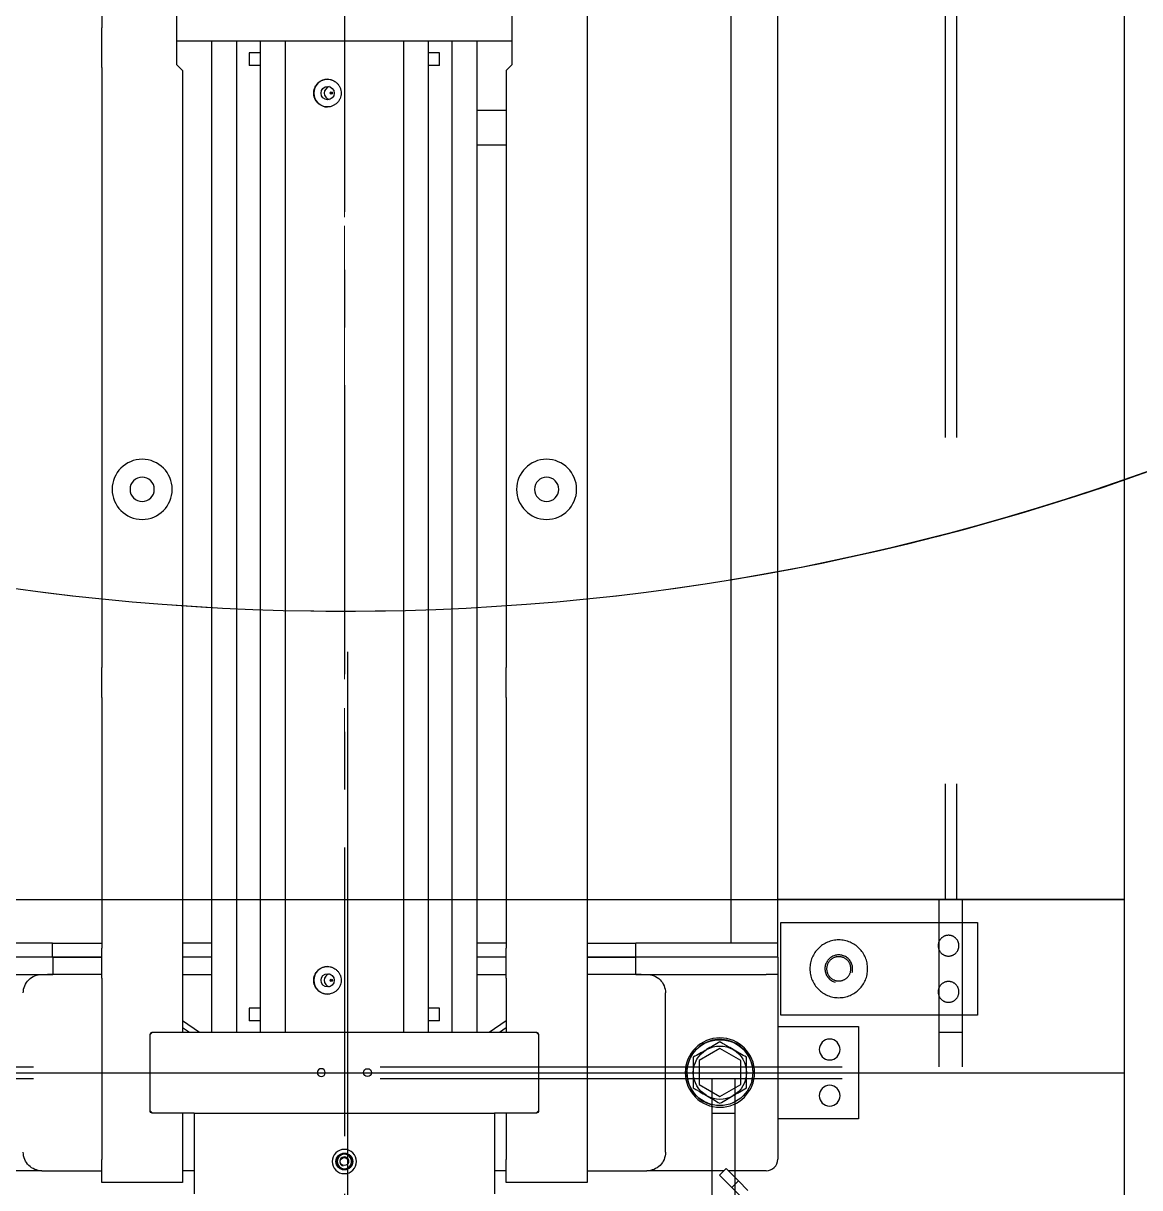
# Model space of a CAD drawing. Header units: millimetres. Extents: x 10462777 to 22643323, y 453826 to 1389191.
# Drawn here: x 11308063 to 11309029, y 594332 to 595340 of the extents above; entities that cross this region are included whole.
import ezdxf

# ---------------------------------------------------------------- set-up
doc = ezdxf.new("R2010")
doc.units = ezdxf.units.MM
doc.header["$LTSCALE"] = 200
doc.header["$MEASUREMENT"] = 0
for name, pattern in [('CENTER', [2, 1.25, -0.25, 0.25, -0.25]), ('CENTER2', [1.125, 0.75, -0.125, 0.125, -0.125]), ('DASHED', [3.5, 2, -1.5]), ('PHANTOM', [2.5, 1.25, -0.25, 0.25, -0.25, 0.25, -0.25])]:
    doc.linetypes.add(name, pattern=pattern)
doc.layers.get('0').update_dxf_attribs({"linetype": 'CONTINUOUS'})
for name, color, linetype in [('1', 1, 'CENTER'), ('2', 2, 'CONTINUOUS'), ('DV1_DEFAULT', 7, 'CONTINUOUS')]:
    doc.layers.add(name, color=color, linetype=linetype)
doc.layers.add('LAYOUT', color=8, linetype='CONTINUOUS', lineweight=25)
doc.layers.add('TOP$23', color=7, linetype='CONTINUOUS', true_color=0xffffff)

# ---------------------------------------------------------------- blocks, each defined once
blk = doc.blocks.new('r710ic')
at = {"layer": 'DV1_DEFAULT', "color": 1, "linetype": 'CENTER2', "lineweight": 0}
for p, q in [((274132.6, 104232.6), (269847.5, 104232.6)), ((269950.2, 104232.6), (274235.2, 104232.6))]:
    blk.add_line(p, q, dxfattribs=at)
at = {"layer": 'DV1_DEFAULT', "color": 7, "linetype": 'Continuous', "lineweight": 0}
blk.add_arc((272041.4, 104232.6), 2050.1, 156.2009, 202.8943, dxfattribs=at)
at = {"layer": 'LAYOUT', "color": 3}
blk.add_circle((272041.4, 104232.6), 2050.1, dxfattribs=at)
blk = doc.blocks.new('A$C7DA30AB0')
at = {"layer": 'LAYOUT', "color": 6, "linetype": 'PHANTOM'}
blk.add_circle((3030.4, 3026, 0), 2693, dxfattribs=at)

msp = doc.modelspace()

# ---------------------------------------------------------------- linework, layer by layer
at = {"ltscale": 10}
for p, q in [((11308343.66913, 594281.71124), (11308343.66913, 594796.21572)), ((11308018.66452, 594431.71124), (11308991.56045, 594431.71124))]:
    msp.add_line(p, q, dxfattribs=at)
at = {"layer": '1', "color": 23, "linetype": 'CENTER'}
msp.add_line((11308340.78353, 601826.84018, 0), (11308340.78353, 593861.87204, 0), dxfattribs=at)
at = {"layer": '2', "color": 252, "linetype": 'Continuous'}
for p, q in [((11308130.78055, 595715.18405, 0), (11308130.78055, 595336.19569, 0)), ((11308550.78652, 595715.18405, 0), (11308550.78652, 595336.19569, 0)), ((11308675.60803, 594543.85923, 0), (11308675.60803, 595716.86467, 0)), ((11308195.78147, 595324.74782, 0), (11308195.78147, 595484.75009, 0)), ((11308485.78559, 595484.75009, 0), (11308485.78559, 595324.74782, 0)), ((11308715.6086, 595401.88645, 0), (11308715.6086, 594543.85923, 0)), ((11308130.78055, 595301.99319, 0), (11308130.78055, 595336.19569, 0)), ((11308550.78652, 595336.19569, 0), (11308550.78652, 595301.99319, 0)), ((11308485.78559, 595324.74782, 0), (11308195.78147, 595324.74782, 0)), ((11308195.78147, 595304.24753, 0), (11308195.78147, 595324.74735, 0)), ((11308485.78559, 595324.74735, 0), (11308485.78559, 595304.24753, 0)), ((11308130.78055, 595301.99319, 0), (11308130.78055, 594782.48867, 0)), ((11308198.03582, 595301.99319, 0), (11308195.78147, 595304.24753, 0)), ((11308200.78154, 595299.24746, 0), (11308198.03582, 595301.99319, 0)), ((11308200.78154, 595299.24746, 0), (11308200.78154, 594782.48867, 0)), ((11308483.53125, 595301.99319, 0), (11308480.78552, 595299.24746, 0)), ((11308480.78552, 595299.24746, 0), (11308480.78552, 594782.48867, 0)), ((11308485.78559, 595304.24753, 0), (11308483.53125, 595301.99319, 0)), ((11308550.78652, 595301.99319, 0), (11308550.78652, 594782.48867, 0)), ((11308130.78055, 594756.6064, 0), (11308130.78055, 594782.48867, 0)), ((11308200.78154, 594782.48867, 0), (11308200.78154, 594756.6064, 0)), ((11308480.78552, 594756.6064, 0), (11308480.78552, 594782.48867, 0)), ((11308550.78652, 594782.48867, 0), (11308550.78652, 594756.6064, 0)), ((11308130.78055, 594756.6064, 0), (11308130.78055, 594539.45332, 0)), ((11308200.78154, 594756.6064, 0), (11308200.78154, 594539.45332, 0)), ((11308480.78552, 594756.6064, 0), (11308480.78552, 594539.45332, 0)), ((11308550.78652, 594756.6064, 0), (11308550.78652, 594539.45332, 0)), ((11308088.23091, 594543.85923, 0), (11308005.95967, 594543.85923, 0)), ((11308088.23091, 594531.85906, 0), (11308088.23091, 594543.85923, 0)), ((11308088.23091, 594543.85923, 0), (11308130.7796, 594543.85923, 0)), ((11308225.84512, 594543.85923, 0), (11308200.78381, 594543.85923, 0)), ((11308480.78422, 594543.85923, 0), (11308455.71698, 594543.85923, 0)), ((11308550.78734, 594543.85923, 0), (11308592.97563, 594543.85923, 0)), ((11308705.60845, 594543.85923, 0), (11308592.97563, 594543.85923, 0)), ((11308592.97563, 594531.85906, 0), (11308592.97563, 594543.85923, 0)), ((11308705.60845, 594543.85923, 0), (11308675.60803, 594543.85923, 0)), ((11308715.6086, 594543.85923, 0), (11308705.60845, 594543.85923, 0)), ((11308715.6086, 594543.85923, 0), (11308705.60845, 594543.85923, 0)), ((11308715.6086, 594543.85923, 0), (11308715.6086, 594531.85906, 0)), ((11308088.41117, 594531.85906, 0), (11307975.77835, 594531.85906, 0)), ((11308088.23091, 594531.85906, 0), (11308130.7796, 594531.85906, 0)), ((11308088.41117, 594531.85906, 0), (11308088.41117, 594516.85885, 0)), ((11308130.77969, 594531.85906, 0), (11308088.41117, 594531.85906, 0)), ((11308130.78055, 594513.57105, 0), (11308130.78055, 594539.45332, 0)), ((11308200.78154, 594539.45332, 0), (11308200.78154, 594513.57105, 0)), ((11308225.8476, 594531.85906, 0), (11308200.78629, 594531.85906, 0)), ((11308480.78077, 594531.85906, 0), (11308455.71947, 594531.85906, 0)), ((11308480.78552, 594513.57105, 0), (11308480.78552, 594539.45332, 0)), ((11308550.78652, 594539.45332, 0), (11308550.78652, 594513.57105, 0)), ((11308550.78734, 594531.85906, 0), (11308592.97563, 594531.85906, 0)), ((11308593.15589, 594531.85906, 0), (11308550.78738, 594531.85906, 0)), ((11308592.97563, 594531.85906, 0), (11308593.1569, 594531.85906, 0)), ((11308705.78872, 594531.85906, 0), (11308593.15589, 594531.85906, 0)), ((11308593.15589, 594516.85885, 0), (11308593.15589, 594531.85906, 0)), ((11308715.6086, 594531.85906, 0), (11308705.60845, 594531.85906, 0)), ((11308715.78886, 594531.85906, 0), (11308705.78872, 594531.85906, 0)), ((11308715.78886, 594531.85906, 0), (11308715.78886, 594516.85885, 0)), ((11307975.77835, 594516.85885, 0), (11308088.41117, 594516.85885, 0)), ((11308130.77956, 594516.85885, 0), (11308083.78095, 594516.85885, 0)), ((11308130.78055, 594513.57105, 0), (11308130.78055, 594356.73407, 0)), ((11308200.78154, 594516.85885, 0), (11308225.8444, 594516.85885, 0)), ((11308200.78154, 594513.57105, 0), (11308200.78154, 594466.83566, 0)), ((11308455.71642, 594516.85885, 0), (11308480.77927, 594516.85885, 0)), ((11308480.78552, 594513.57105, 0), (11308480.78552, 594466.83566, 0)), ((11308550.78652, 594513.57105, 0), (11308550.78652, 594356.73407, 0)), ((11308597.78611, 594516.85885, 0), (11308550.7875, 594516.85885, 0)), ((11308593.15589, 594516.85885, 0), (11308705.78872, 594516.85885, 0)), ((11308715.78886, 594516.85885, 0), (11308705.78872, 594516.85885, 0)), ((11308715.78886, 594516.85885, 0), (11308715.78886, 594356.85657, 0)), ((11308618.67293, 594362.85666, 0), (11308618.67293, 594500.85862, 0)), ((11308200.78144, 594477.05365, 0), (11308215.37332, 594466.83631, 0)), ((11308466.19375, 594466.83631, 0), (11308480.78563, 594477.05365, 0)), ((11308715.7887, 594471.85821, 0), (11308785.78985, 594471.85821, 0)), ((11308785.78985, 594471.85821, 0), (11308785.78985, 594391.85707, 0)), ((11308174.78118, 594466.83564, 0), (11308172.78115, 594464.83561, 0)), ((11308172.78115, 594464.83492, 0), (11308172.78115, 594465.14711, 0)), ((11308172.78115, 594398.87967, 0), (11308172.78115, 594464.83561, 0)), ((11308174.38117, 594466.74713, 0), (11308174.69302, 594466.74713, 0)), ((11308174.78118, 594466.83564, 0), (11308506.78589, 594466.83564, 0)), ((11308200.78121, 594470.94985, 0), (11308206.65649, 594466.83594, 0)), ((11308474.91058, 594466.83594, 0), (11308480.78586, 594470.94985, 0)), ((11308508.78592, 594464.83561, 0), (11308506.78589, 594466.83564, 0)), ((11308506.87404, 594466.74713, 0), (11308507.1859, 594466.74713, 0)), ((11308508.78592, 594465.14711, 0), (11308508.78592, 594464.83492, 0)), ((11308508.78592, 594464.83561, 0), (11308508.78592, 594398.87967, 0)), ((11308172.78115, 594398.32316, 0), (11308172.78115, 594398.87968, 0)), ((11308172.78115, 594398.87967, 0), (11308174.78118, 594396.87964, 0)), ((11308200.78154, 594396.72314, 0), (11308174.38117, 594396.72314, 0)), ((11308210.78294, 594396.87964, 0), (11308174.78118, 594396.87964, 0)), ((11308200.78154, 594396.72314, 0), (11308200.78154, 594356.73407, 0)), ((11308210.78169, 594396.87964, 0), (11308470.78538, 594396.87964, 0)), ((11308210.78169, 594396.87964, 0), (11308210.78169, 594326.87865, 0)), ((11308506.78589, 594396.87964, 0), (11308470.78413, 594396.87964, 0)), ((11308470.78538, 594396.87964, 0), (11308470.78538, 594326.87865, 0)), ((11308480.78552, 594396.72314, 0), (11308480.78552, 594356.73407, 0)), ((11308507.1859, 594396.72314, 0), (11308480.78552, 594396.72314, 0)), ((11308506.78589, 594396.87964, 0), (11308508.78592, 594398.87967, 0)), ((11308508.78592, 594398.87968, 0), (11308508.78592, 594398.32316, 0)), ((11308785.78985, 594391.85707, 0), (11308715.7887, 594391.85707, 0)), ((11308130.78055, 594336.73379, 0), (11308130.78055, 594356.73407, 0)), ((11308200.78154, 594356.73407, 0), (11308200.78154, 594336.73379, 0)), ((11308480.78552, 594336.73379, 0), (11308480.78552, 594356.73407, 0)), ((11308550.78652, 594356.73407, 0), (11308550.78652, 594336.73379, 0)), ((11308078.93794, 594346.85643, 0), (11308012.25605, 594346.85643, 0)), ((11308078.93344, 594346.85643, 0), (11308130.77956, 594346.85643, 0)), ((11308210.78169, 594346.85643, 0), (11308200.78154, 594346.85643, 0)), ((11308480.77927, 594346.85643, 0), (11308470.77913, 594346.85643, 0)), ((11308550.7875, 594346.85643, 0), (11308602.63363, 594346.85643, 0)), ((11308669.31101, 594346.85643, 0), (11308602.62913, 594346.85643, 0)), ((11308705.78872, 594346.85643, 0), (11308673.0295, 594346.85643, 0)), ((11308200.78154, 594336.73379, 0), (11308130.78055, 594336.73379, 0)), ((11308550.78652, 594336.73379, 0), (11308480.78552, 594336.73379, 0))]:
    msp.add_line(p, q, dxfattribs=at)
at = {"layer": '2', "color": 7, "linetype": 'Continuous'}
for p, q in [((11308225.8444, 595324.73138, 0), (11308225.8444, 594466.84007, 0)), ((11308247.71971, 594466.84007, 0), (11308247.71971, 595324.73138, 0)), ((11308267.845, 595324.73138, 0), (11308267.845, 594466.84007, 0)), ((11308289.72031, 594466.84007, 0), (11308289.72031, 595324.73138, 0)), ((11308391.84676, 595324.73138, 0), (11308391.84676, 594466.84007, 0)), ((11308413.72207, 594466.84007, 0), (11308413.72207, 595324.73138, 0)), ((11308433.84736, 595324.73138, 0), (11308433.84736, 594466.84007, 0)), ((11308455.72267, 594466.84007, 0), (11308455.72267, 595324.73138, 0))]:
    msp.add_line(p, q, dxfattribs=at)
at = {"layer": '2', "color": 60, "linetype": 'Continuous'}
for p, q in [((11308258.38893, 595314.74768, 0), (11308258.38893, 595303.74752, 0)), ((11308267.84497, 595314.74768, 0), (11308258.38893, 595314.74768, 0)), ((11308423.17814, 595314.74768, 0), (11308413.7221, 595314.74768, 0)), ((11308423.17814, 595303.74752, 0), (11308423.17814, 595314.74768, 0)), ((11308267.84497, 595303.74752, 0), (11308258.38893, 595303.74752, 0)), ((11308423.17814, 595303.74752, 0), (11308413.7221, 595303.74752, 0)), ((11308480.78494, 595264.69687, 0), (11308455.72326, 595264.69687, 0)), ((11308480.78494, 595234.69644, 0), (11308455.72326, 595234.69644, 0)), ((11308258.38893, 594487.73593, 0), (11308258.38893, 594476.73578, 0)), ((11308267.84497, 594487.73593, 0), (11308258.38893, 594487.73593, 0)), ((11308423.17814, 594487.73593, 0), (11308413.7221, 594487.73593, 0)), ((11308423.17814, 594476.73578, 0), (11308423.17814, 594487.73593, 0)), ((11308267.84497, 594476.73578, 0), (11308258.38893, 594476.73578, 0)), ((11308423.17814, 594476.73578, 0), (11308413.7221, 594476.73578, 0)), ((11308665.78815, 594452.64254, 0), (11308647.78789, 594442.25009, 0)), ((11308683.78841, 594442.25009, 0), (11308665.78815, 594452.64254, 0)), ((11308647.78789, 594442.25009, 0), (11308647.78789, 594421.46519, 0)), ((11308683.78841, 594421.46519, 0), (11308683.78841, 594442.25009, 0)), ((11308647.78789, 594421.46519, 0), (11308665.78815, 594411.07273, 0)), ((11308665.78815, 594411.07273, 0), (11308683.78841, 594421.46519, 0)), ((11308665.51821, 594343.05427, 0), (11308671.17515, 594348.71121, 0)), ((11308676.12496, 594332.44752, 0), (11308665.51821, 594343.05427, 0)), ((11308671.17515, 594348.71121, 0), (11308681.7819, 594338.10445, 0)), ((11308681.7819, 594338.10445, 0), (11308676.12496, 594332.44752, 0)), ((11308684.43359, 594324.1389, 0), (11308676.12496, 594332.44752, 0)), ((11308690.09052, 594329.79583, 0), (11308681.7819, 594338.10445, 0))]:
    msp.add_line(p, q, dxfattribs=at)
at = {"layer": '2', "color": 252, "linetype": 'Continuous', "extrusion": (0, 0, -1)}
for centre, radius in [((-11308165.78105, 594936.74231, 0), 26.00037), ((-11308515.78602, 594936.74231, 0), 26.00037), ((-11308165.78105, 594936.74231, 0), 10.50015), ((-11308515.78602, 594936.74231, 0), 10.50015), ((-11308665.78815, 594431.85764, 0), 30.00043), ((-11308760.7895, 594451.85792, 0), 9.00013), ((-11308320.78325, 594431.85764, 0), 3.40005), ((-11308760.7895, 594411.85736, 0), 9.00013), ((-11308340.78353, 594354.87905, 0), 10.50015), ((-11308340.78353, 594354.87905, 0), 6.25009)]:
    msp.add_circle(centre, radius, dxfattribs=at)
at = {"layer": '2', "color": 252, "linetype": 'Continuous'}
for centre, radius in [((11308665.78815, 594431.85764, 0), 28.5004), ((11308360.78382, 594431.85764, 0), 3.40005), ((11308340.78353, 594354.87905, 0), 7.25703), ((11308340.78353, 594354.87905, 0), 3.50005)]:
    msp.add_circle(centre, radius, dxfattribs=at)
at = {"layer": '2', "color": 252, "linetype": 'Continuous', "extrusion": (0, 0, -1)}
for centre, radius, start, end in [((-11308174.38117, 594465.14711, 0), 1.60002, 0, 90), ((-11308507.1859, 594465.14711, 0), 1.60002, 90, 180), ((-11308665.78815, 594431.85764, 0), 23.00033, 0, 60), ((-11308665.78815, 594431.85764, 0), 23.00033, 60, 120), ((-11308665.78815, 594431.85764, 0), 23.00033, 120, 180), ((-11308665.78815, 594431.85764, 0), 23.00033, 300, 0), ((-11308665.78815, 594431.85764, 0), 23.00033, 180, 240), ((-11308174.38117, 594398.32316, 0), 1.60002, 270, 0), ((-11308507.1859, 594398.32316, 0), 1.60002, 180, 270)]:
    msp.add_arc(centre, radius, start, end, dxfattribs=at)
at = {"layer": '2', "color": 252, "linetype": 'Continuous'}
for centre, radius, start, end in [((11308665.78815, 594431.85764, 0), 28.67341, 344.99999996, 255.00000008), ((11308665.78815, 594431.85764, 0), 23.00033, 240, 300), ((11308340.78353, 594354.87905, 0), 7.0001, 344.99999996, 255.00000008), ((11308340.78353, 594354.87905, 0), 4.00006, 344.99999996, 255.00000008), ((11308705.78872, 594356.85657, 0), 10.00014, 270, 0)]:
    msp.add_arc(centre, radius, start, end, dxfattribs=at)
at = {"layer": '2', "color": 60, "linetype": 'Continuous'}
for centre, major_axis, start_param, end_param in [((11308326.30933, 595279.74718, 0), (0, 12.00017), 0, 1.5707965973), ((11308326.30933, 595279.74718, 0), (0, 12.00017), 1.5707967653, 3.1415933696), ((11308329.09283, 595279.74718, 0), (0, 5.75008), 0.2470086118, 1.570797798), ((11308329.09283, 595279.74718, 0), (0, 5.75008), 1.5707951893, 2.8946817913), ((11308326.30933, 594511.73627, 0), (0, 12.00017), 0, 1.5707965973), ((11308326.30933, 594511.73627, 0), (0, 12.00017), 1.5707967653, 3.1415933696), ((11308329.09283, 594511.73627, 0), (0, 5.75008), 0.2470086118, 1.570797798), ((11308329.09283, 594511.73627, 0), (0, 5.75008), 1.5707951893, 2.8946817913)]:
    msp.add_ellipse(centre, major_axis=major_axis, ratio=0.9902680687, start_param=start_param, end_param=end_param, dxfattribs=at)
for centre, major_axis in [((11308326.30933, 595279.74718, 0), (0, 5.75008)), ((11308329.49004, 595279.74718, 0), (0, 1.00001)), ((11308326.30933, 594511.73627, 0), (0, 5.75008)), ((11308329.49004, 594511.73627, 0), (0, 1.00001))]:
    msp.add_ellipse(centre, major_axis=major_axis, ratio=0.9902680687, dxfattribs=at)
at = {"layer": '2', "color": 252, "linetype": 'Continuous', "extrusion": (0, 0, -1)}
for centre, major_axis, start_param, end_param in [((11308078.93344, 594500.85862, 0), (-16.0393, 0), 0, 1.5707963268), ((11308602.63363, 594500.85862, 0), (-16.0393, 0), 1.5707963268, 3.1415926536), ((11308078.93344, 594362.85666, 0), (16.0393, 0), 1.5707963268, 3.1415926536), ((11308602.63363, 594362.85666, 0), (16.0393, 0), 0, 1.5707963268)]:
    msp.add_ellipse(centre, major_axis=major_axis, ratio=0.9975640503, start_param=start_param, end_param=end_param, dxfattribs=at)
at = {"layer": '2', "color": 60, "linetype": 'Continuous'}
for points, knots in [([(11308314.24243, 595279.74718, 0), (11308314.24243, 595278.95371, 0), (11308314.31835, 595278.17363, 0), (11308314.54145, 595277.02274, 0), (11308314.63417, 595276.64233, 0), (11308314.85715, 595275.88813, 0), (11308314.98801, 595275.51343, 0), (11308315.42891, 595274.42374, 0), (11308315.78872, 595273.73474, 0), (11308316.42688, 595272.75677, 0), (11308316.65711, 595272.43888, 0), (11308317.14745, 595271.82811, 0), (11308317.40559, 595271.5374, 0), (11308318.21788, 595270.70793, 0), (11308318.80956, 595270.21142, 0), (11308319.77498, 595269.55346, 0), (11308320.10937, 595269.34937, 0), (11308320.78975, 595268.97929, 0), (11308321.48523, 595268.64482, 0), (11308322.21065, 595268.3806, 0), (11308322.95134, 595268.15204, 0), (11308323.33146, 595268.05521, 0), (11308324.47854, 595267.82383, 0), (11308325.24877, 595267.74745, 0), (11308326.41226, 595267.7468, 0), (11308326.80146, 595267.76571, 0), (11308327.58267, 595267.84298, 0), (11308327.97163, 595267.90121, 0), (11308329.11858, 595268.13099, 0), (11308329.8631, 595268.35766, 0), (11308330.94929, 595268.80865, 0), (11308331.30795, 595268.97867, 0), (11308332.00089, 595269.34996, 0), (11308332.33632, 595269.55149, 0), (11308333.31014, 595270.20262, 0), (11308333.91663, 595270.69855, 0), (11308335.03871, 595271.81809, 0), (11308335.53614, 595272.42352, 0), (11308336.19026, 595273.39759, 0), (11308336.39285, 595273.73335, 0), (11308336.76632, 595274.42756, 0), (11308336.93744, 595274.78713, 0), (11308337.39154, 595275.87681, 0), (11308337.62011, 595276.62478, 0), (11308337.85222, 595277.77883, 0), (11308337.91114, 595278.17031, 0), (11308337.98966, 595278.9582, 0), (11308338.00905, 595279.35101, 0), (11308338.00949, 595280.52615, 0), (11308337.93333, 595281.30522, 0), (11308337.70174, 595282.46713, 0), (11308337.60469, 595282.85271, 0), (11308337.37551, 595283.60458, 0), (11308337.1105, 595284.34154, 0), (11308336.77502, 595285.04915, 0), (11308336.40388, 595285.74191, 0), (11308336.19922, 595286.08265, 0), (11308335.53998, 595287.06665, 0), (11308335.04269, 595287.67078, 0), (11308334.21259, 595288.50127, 0), (11308333.92176, 595288.76538, 0), (11308333.31101, 595289.26741, 0), (11308332.99363, 595289.50303, 0), (11308332.01742, 595290.15679, 0), (11308331.33035, 595290.52597, 0), (11308330.24515, 595290.97881, 0), (11308329.87222, 595291.11332, 0), (11308329.12209, 595291.34266, 0), (11308328.74403, 595291.4381, 0), (11308327.60109, 595291.66801, 0), (11308326.82756, 595291.74661, 0), (11308325.25647, 595291.74809, 0), (11308324.4846, 595291.67085, 0), (11308323.34821, 595291.44298, 0), (11308322.9729, 595291.34822, 0), (11308322.22935, 595291.12025, 0), (11308321.86015, 595290.98641, 0), (11308320.78707, 595290.53542, 0), (11308320.1096, 595290.16738, 0), (11308319.14916, 595289.51515, 0), (11308318.8372, 595289.27994, 0), (11308318.23799, 595288.77909, 0), (11308317.95295, 595288.51553, 0), (11308317.14007, 595287.68659, 0), (11308316.65404, 595287.08334, 0), (11308316.01033, 595286.10038, 0), (11308315.81069, 595285.76006, 0), (11308315.44876, 595285.06808, 0), (11308315.12173, 595284.36122, 0), (11308314.86341, 595283.62496, 0), (11308314.6399, 595282.87375, 0), (11308314.54524, 595282.48889, 0), (11308314.31835, 595281.32523, 0), (11308314.24243, 595280.54065, 0), (11308314.24243, 595279.74718, 0)], [0, 0, 0, 0, 0.03125, 0.03125, 0.046875, 0.046875, 0.0625, 0.0625, 0.09375, 0.09375, 0.109375, 0.109375, 0.125, 0.125, 0.15625, 0.15625, 0.171875, 0.171875, 0.1875, 0.203125, 0.203125, 0.21875, 0.21875, 0.25, 0.25, 0.265625, 0.265625, 0.28125, 0.28125, 0.3125, 0.3125, 0.328125, 0.328125, 0.34375, 0.34375, 0.375, 0.375, 0.40625, 0.40625, 0.421875, 0.421875, 0.4375, 0.4375, 0.46875, 0.46875, 0.484375, 0.484375, 0.5, 0.5, 0.53125, 0.53125, 0.546875, 0.546875, 0.5625, 0.578125, 0.578125, 0.59375, 0.59375, 0.625, 0.625, 0.640625, 0.640625, 0.65625, 0.65625, 0.6875, 0.6875, 0.703125, 0.703125, 0.71875, 0.71875, 0.75, 0.75, 0.78125, 0.78125, 0.796875, 0.796875, 0.8125, 0.8125, 0.84375, 0.84375, 0.859375, 0.859375, 0.875, 0.875, 0.90625, 0.90625, 0.921875, 0.921875, 0.9375, 0.953125, 0.953125, 0.96875, 0.96875, 1, 1, 1, 1]), ([(11308329.59764, 595279.99789, 0), (11308329.6091, 595280.04287, 0), (11308329.62364, 595280.08704, 0), (11308329.69057, 595280.25124, 0), (11308329.76364, 595280.36214, 0), (11308329.90246, 595280.50305, 0), (11308329.95573, 595280.54679, 0), (11308330.01281, 595280.58457, 0)], [0, 0, 0, 0, 0.1888836326, 0.1888836326, 0.7198111119, 0.7198111119, 1, 1, 1, 1]), ([(11308330.00544, 595278.91472, 0), (11308329.95114, 595278.95137, 0), (11308329.90038, 595278.99342, 0), (11308329.76365, 595279.13222, 0), (11308329.69057, 595279.24315, 0), (11308329.62691, 595279.39932, 0), (11308329.61461, 595279.43513, 0), (11308329.60434, 595279.47151, 0)], [0, 0, 0, 0, 0.281369087, 0.281369087, 0.8385529706, 0.8385529706, 1, 1, 1, 1]), ([(11308314.24243, 594511.73627, 0), (11308314.24243, 594510.9428, 0), (11308314.31835, 594510.16272, 0), (11308314.54145, 594509.01183, 0), (11308314.63417, 594508.63143, 0), (11308314.85715, 594507.87722, 0), (11308314.98801, 594507.50252, 0), (11308315.42891, 594506.41283, 0), (11308315.78872, 594505.72383, 0), (11308316.42688, 594504.74586, 0), (11308316.65711, 594504.42797, 0), (11308317.14745, 594503.8172, 0), (11308317.40559, 594503.52649, 0), (11308318.21788, 594502.69702, 0), (11308318.80956, 594502.20051, 0), (11308319.77498, 594501.54255, 0), (11308320.10937, 594501.33846, 0), (11308320.78975, 594500.96838, 0), (11308321.48523, 594500.63391, 0), (11308322.21065, 594500.36969, 0), (11308322.95134, 594500.14113, 0), (11308323.33146, 594500.0443, 0), (11308324.47854, 594499.81292, 0), (11308325.24877, 594499.73654, 0), (11308326.41226, 594499.73589, 0), (11308326.80146, 594499.7548, 0), (11308327.58267, 594499.83207, 0), (11308327.97163, 594499.8903, 0), (11308329.11858, 594500.12008, 0), (11308329.8631, 594500.34675, 0), (11308330.94929, 594500.79774, 0), (11308331.30795, 594500.96776, 0), (11308332.00089, 594501.33906, 0), (11308332.33632, 594501.54058, 0), (11308333.31014, 594502.19171, 0), (11308333.91663, 594502.68764, 0), (11308335.03871, 594503.80718, 0), (11308335.53614, 594504.41261, 0), (11308336.19026, 594505.38668, 0), (11308336.39285, 594505.72244, 0), (11308336.76632, 594506.41665, 0), (11308336.93744, 594506.77622, 0), (11308337.39154, 594507.8659, 0), (11308337.62011, 594508.61387, 0), (11308337.85222, 594509.76792, 0), (11308337.91114, 594510.1594, 0), (11308337.98966, 594510.94729, 0), (11308338.00905, 594511.3401, 0), (11308338.00949, 594512.51524, 0), (11308337.93333, 594513.29431, 0), (11308337.70174, 594514.45622, 0), (11308337.60469, 594514.8418, 0), (11308337.37551, 594515.59367, 0), (11308337.1105, 594516.33063, 0), (11308336.77502, 594517.03824, 0), (11308336.40388, 594517.731, 0), (11308336.19922, 594518.07174, 0), (11308335.53998, 594519.05574, 0), (11308335.04269, 594519.65987, 0), (11308334.21259, 594520.49036, 0), (11308333.92176, 594520.75447, 0), (11308333.31101, 594521.2565, 0), (11308332.99363, 594521.49212, 0), (11308332.01742, 594522.14588, 0), (11308331.33035, 594522.51506, 0), (11308330.24515, 594522.9679, 0), (11308329.87222, 594523.10241, 0), (11308329.12209, 594523.33175, 0), (11308328.74403, 594523.42719, 0), (11308327.60109, 594523.6571, 0), (11308326.82756, 594523.7357, 0), (11308325.25647, 594523.73718, 0), (11308324.4846, 594523.65994, 0), (11308323.34821, 594523.43207, 0), (11308322.9729, 594523.33731, 0), (11308322.22935, 594523.10935, 0), (11308321.86015, 594522.97551, 0), (11308320.78707, 594522.52451, 0), (11308320.1096, 594522.15647, 0), (11308319.14916, 594521.50425, 0), (11308318.8372, 594521.26903, 0), (11308318.23799, 594520.76818, 0), (11308317.95295, 594520.50462, 0), (11308317.14007, 594519.67568, 0), (11308316.65404, 594519.07243, 0), (11308316.01033, 594518.08948, 0), (11308315.81069, 594517.74915, 0), (11308315.44876, 594517.05717, 0), (11308315.12173, 594516.35031, 0), (11308314.86341, 594515.61405, 0), (11308314.6399, 594514.86284, 0), (11308314.54524, 594514.47798, 0), (11308314.31835, 594513.31432, 0), (11308314.24243, 594512.52974, 0), (11308314.24243, 594511.73627, 0)], [0, 0, 0, 0, 0.03125, 0.03125, 0.046875, 0.046875, 0.0625, 0.0625, 0.09375, 0.09375, 0.109375, 0.109375, 0.125, 0.125, 0.15625, 0.15625, 0.171875, 0.171875, 0.1875, 0.203125, 0.203125, 0.21875, 0.21875, 0.25, 0.25, 0.265625, 0.265625, 0.28125, 0.28125, 0.3125, 0.3125, 0.328125, 0.328125, 0.34375, 0.34375, 0.375, 0.375, 0.40625, 0.40625, 0.421875, 0.421875, 0.4375, 0.4375, 0.46875, 0.46875, 0.484375, 0.484375, 0.5, 0.5, 0.53125, 0.53125, 0.546875, 0.546875, 0.5625, 0.578125, 0.578125, 0.59375, 0.59375, 0.625, 0.625, 0.640625, 0.640625, 0.65625, 0.65625, 0.6875, 0.6875, 0.703125, 0.703125, 0.71875, 0.71875, 0.75, 0.75, 0.78125, 0.78125, 0.796875, 0.796875, 0.8125, 0.8125, 0.84375, 0.84375, 0.859375, 0.859375, 0.875, 0.875, 0.90625, 0.90625, 0.921875, 0.921875, 0.9375, 0.953125, 0.953125, 0.96875, 0.96875, 1, 1, 1, 1]), ([(11308329.59764, 594511.98698, 0), (11308329.6091, 594512.03196, 0), (11308329.62364, 594512.07613, 0), (11308329.69057, 594512.24033, 0), (11308329.76364, 594512.35123, 0), (11308329.90246, 594512.49215, 0), (11308329.95573, 594512.53588, 0), (11308330.01281, 594512.57366, 0)], [0, 0, 0, 0, 0.1888836326, 0.1888836326, 0.7198111119, 0.7198111119, 1, 1, 1, 1]), ([(11308330.00544, 594510.90381, 0), (11308329.95114, 594510.94046, 0), (11308329.90038, 594510.98251, 0), (11308329.76365, 594511.12131, 0), (11308329.69057, 594511.23224, 0), (11308329.62691, 594511.38841, 0), (11308329.61461, 594511.42422, 0), (11308329.60434, 594511.4606, 0)], [0, 0, 0, 0, 0.281369087, 0.281369087, 0.8385529707, 0.8385529707, 1, 1, 1, 1])]:
    msp.add_open_spline(points, degree=3, knots=knots, dxfattribs=at)
for points, degree in [([(11308329.62475, 595279.47396, 0), (11308329.5616, 595279.60036, 0), (11308329.57601, 595279.74821, 0)], 2), ([(11308329.57601, 595279.74821, 0), (11308329.62335, 595279.99689, 0)], 1), ([(11308329.62475, 594511.46305, 0), (11308329.5616, 594511.58945, 0), (11308329.57601, 594511.7373, 0)], 2), ([(11308329.57601, 594511.7373, 0), (11308329.62335, 594511.98598, 0)], 1)]:
    msp.add_open_spline(points, degree=degree, dxfattribs=at)
at = {"layer": '2', "color": 252, "linetype": 'Continuous'}
for points, knots in [([(11308654.28799, 594451.77651, 0), (11308653.8, 594451.49477, 0), (11308653.30957, 594451.21162, 0), (11308652.33327, 594450.64795, 0), (11308651.84681, 594450.36709, 0), (11308650.39229, 594449.52733, 0), (11308649.4291, 594448.97123, 0), (11308646.55664, 594447.31281, 0), (11308644.6644, 594446.22033, 0), (11308642.78782, 594445.13688, 0)], [0, 0, 0, 0, 0.125, 0.125, 0.25, 0.25, 0.5, 0.5, 1, 1, 1, 1]), ([(11308665.78815, 594458.41613, 0), (11308663.90687, 594457.32997, 0), (11308662.01185, 594456.23588, 0), (11308658.1822, 594454.02483, 0), (11308656.24727, 594452.9077, 0), (11308654.28799, 594451.77651, 0)], [0, 0, 0, 0, 0.5, 0.5, 1, 1, 1, 1]), ([(11308677.28831, 594451.77651, 0), (11308675.34351, 594452.89934, 0), (11308673.41275, 594454.01406, 0), (11308670.5345, 594455.67582, 0), (11308669.57803, 594456.22804, 0), (11308667.67011, 594457.32958, 0), (11308666.72408, 594457.87577, 0), (11308665.78815, 594458.41613, 0)], [0, 0, 0, 0, 0.5, 0.5, 0.75, 0.75, 1, 1, 1, 1]), ([(11308688.78848, 594445.13688, 0), (11308686.92863, 594446.21067, 0), (11308685.04497, 594447.2982, 0), (11308682.1658, 594448.96049, 0), (11308681.19708, 594449.51978, 0), (11308679.2387, 594450.65045, 0), (11308678.26139, 594451.2147, 0), (11308677.28831, 594451.77651, 0)], [0, 0, 0, 0, 0.5, 0.5, 0.75, 0.75, 1, 1, 1, 1]), ([(11308642.78782, 594445.13688, 0), (11308642.78782, 594442.96457, 0), (11308642.78782, 594440.77639, 0), (11308642.78782, 594436.35429, 0), (11308642.78782, 594434.12003, 0), (11308642.78782, 594431.85764, 0)], [0, 0, 0, 0, 0.5, 0.5, 1, 1, 1, 1]), ([(11308688.78848, 594431.85764, 0), (11308688.78848, 594432.42112, 0), (11308688.78848, 594432.98742, 0), (11308688.78848, 594434.11476, 0), (11308688.78848, 594434.67647, 0), (11308688.78848, 594436.356, 0), (11308688.78848, 594437.4682, 0), (11308688.78848, 594440.78503, 0), (11308688.78848, 594442.97, 0), (11308688.78848, 594445.13688, 0)], [0, 0, 0, 0, 0.125, 0.125, 0.25, 0.25, 0.5, 0.5, 1, 1, 1, 1]), ([(11308642.78782, 594431.85764, 0), (11308642.78782, 594431.29416, 0), (11308642.78782, 594430.72786, 0), (11308642.78782, 594429.60052, 0), (11308642.78782, 594429.03881, 0), (11308642.78782, 594427.35928, 0), (11308642.78782, 594426.24708, 0), (11308642.78782, 594422.93024, 0), (11308642.78782, 594420.74528, 0), (11308642.78782, 594418.57839, 0)], [0, 0, 0, 0, 0.125, 0.125, 0.25, 0.25, 0.5, 0.5, 1, 1, 1, 1]), ([(11308688.78848, 594418.57839, 0), (11308688.78848, 594420.75071, 0), (11308688.78848, 594422.93888, 0), (11308688.78848, 594427.36099, 0), (11308688.78848, 594429.59525, 0), (11308688.78848, 594431.85764, 0)], [0, 0, 0, 0, 0.5, 0.5, 1, 1, 1, 1]), ([(11308642.78782, 594418.57839, 0), (11308643.72375, 594418.03804, 0), (11308644.66978, 594417.49185, 0), (11308646.5777, 594416.39031, 0), (11308647.53418, 594415.83809, 0), (11308650.41242, 594414.17633, 0), (11308652.34318, 594413.0616, 0), (11308654.28799, 594411.93877, 0)], [0, 0, 0, 0, 0.25, 0.25, 0.5, 0.5, 1, 1, 1, 1]), ([(11308654.28799, 594411.93877, 0), (11308655.26106, 594411.37697, 0), (11308656.23837, 594410.81271, 0), (11308658.19675, 594409.68204, 0), (11308659.16547, 594409.12275, 0), (11308662.04465, 594407.46046, 0), (11308663.9283, 594406.37293, 0), (11308665.78815, 594405.29915, 0)], [0, 0, 0, 0, 0.25, 0.25, 0.5, 0.5, 1, 1, 1, 1]), ([(11308665.78815, 594405.29915, 0), (11308667.66943, 594406.38531, 0), (11308669.56444, 594407.47939, 0), (11308673.3941, 594409.69045, 0), (11308675.32903, 594410.80758, 0), (11308677.28831, 594411.93877, 0)], [0, 0, 0, 0, 0.5, 0.5, 1, 1, 1, 1]), ([(11308677.28831, 594411.93877, 0), (11308677.7763, 594412.22051, 0), (11308678.26673, 594412.50366, 0), (11308679.24303, 594413.06733, 0), (11308679.72949, 594413.34819, 0), (11308681.18401, 594414.18795, 0), (11308682.1472, 594414.74405, 0), (11308685.01966, 594416.40247, 0), (11308686.9119, 594417.49495, 0), (11308688.78848, 594418.57839, 0)], [0, 0, 0, 0, 0.125, 0.125, 0.25, 0.25, 0.5, 0.5, 1, 1, 1, 1])]:
    msp.add_open_spline(points, degree=3, knots=knots, dxfattribs=at)
at = {"layer": 'TOP$23', "linetype": 'DASHED'}
for p, q in [((11308860.66913, 600981.71124), (11308860.66913, 594581.71124)), ((11308870.66913, 600981.71124), (11308870.66913, 594581.71124)), ((11308855.66913, 594466.71124), (11308855.66913, 594581.71124)), ((11308875.66913, 594466.71124), (11308875.66913, 594581.71124)), ((11308875.66913, 594466.71124), (11308855.66913, 594466.71124)), ((11308855.66913, 594436.71124), (11308855.66913, 594466.71124)), ((11308875.66913, 594436.71124), (11308875.66913, 594466.71124)), ((11307671.66913, 594436.71124), (11309015.66913, 594436.71124)), ((11307671.66913, 594426.71124), (11309015.66913, 594426.71124)), ((11308658.66913, 594426.71124), (11308658.66913, 594396.71124)), ((11308678.66913, 594426.71124), (11308678.66913, 594396.71124)), ((11308658.66913, 594396.71124), (11308678.66913, 594396.71124)), ((11308658.66913, 594396.71124), (11308658.66913, 594281.71124)), ((11308678.66913, 594396.71124), (11308678.66913, 594281.71124))]:
    msp.add_line(p, q, dxfattribs=at)
at = {"layer": 'TOP$23', "linetype": 'Continuous'}
for p, q in [((11308715.66913, 596841.71124), (11308715.66913, 594581.71124)), ((11309015.66913, 596611.71124), (11309015.66913, 594581.71124)), ((11307671.66913, 594581.71124), (11309015.66913, 594581.71124)), ((11309015.66913, 594581.71124), (11308715.66913, 594581.71124)), ((11309015.66913, 594581.71124), (11309015.66913, 594281.71124)), ((11307671.66913, 594431.71124), (11309015.66913, 594431.71124))]:
    msp.add_line(p, q, dxfattribs=at)
at = {"layer": 'TOP$23', "linetype": 'PHANTOM'}
for p, q in [((11308718.66913, 594481.71124), (11308718.66913, 594561.71124)), ((11308718.66913, 594561.71124), (11308888.66913, 594561.71124)), ((11308888.66913, 594561.71124), (11308888.66913, 594481.71124)), ((11308888.66913, 594481.71124), (11308718.66913, 594481.71124))]:
    msp.add_line(p, q, dxfattribs=at)
at = {"layer": 'TOP$23', "linetype": 'PHANTOM', "extrusion": (0, 0, -1)}
for centre, radius in [((-11308768.66913, 594521.71124), 25), ((-11308863.66913, 594541.71124), 9), ((-11308768.66913, 594521.71124), 10.5), ((-11308863.66913, 594501.71124), 9)]:
    msp.add_circle(centre, radius, dxfattribs=at)
at = {"layer": 'TOP$23', "linetype": 'DASHED'}
msp.add_arc((11308768.66913, 594521.71124), 12, 344.99999993, 254.99999998, dxfattribs=at)

# ---------------------------------------------------------------- block references
at = {"ltscale": 10, "rotation": 180}
msp.add_blockref('A$C7DA30AB0', (11313764.24811, 600747.76955, 0), dxfattribs=at)
at = {"layer": 'LAYOUT', "color": 2, "rotation": 89.99999999999999}
msp.add_blockref('r710ic', (11412573.40786, 324839.74027, 0), dxfattribs=at)

doc.saveas('drawing.dxf')
